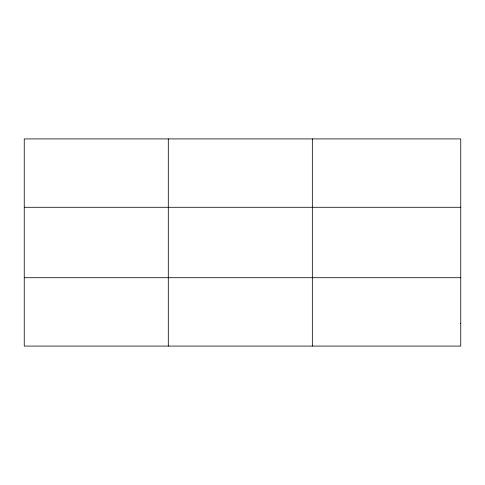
<?xml version="1.0" encoding="UTF-8"?>
<svg xmlns="http://www.w3.org/2000/svg" width="485" height="485" viewBox="0 0 485 485"><rect width="100%" height="100%" fill="white"/><g stroke="black" fill="none" stroke-linecap="round" stroke-linejoin="round"><path stroke-width="0.73" d="M168.295 346.084L168.295 138.916M312.34 346.084L312.34 138.916M24.25 207.283L460.75 207.283M24.25 277.717L460.75 277.717M460.75 323.295L460.75 346.084L24.25 346.084L24.25 138.916L460.75 138.916L460.75 323.295"/></g></svg>
